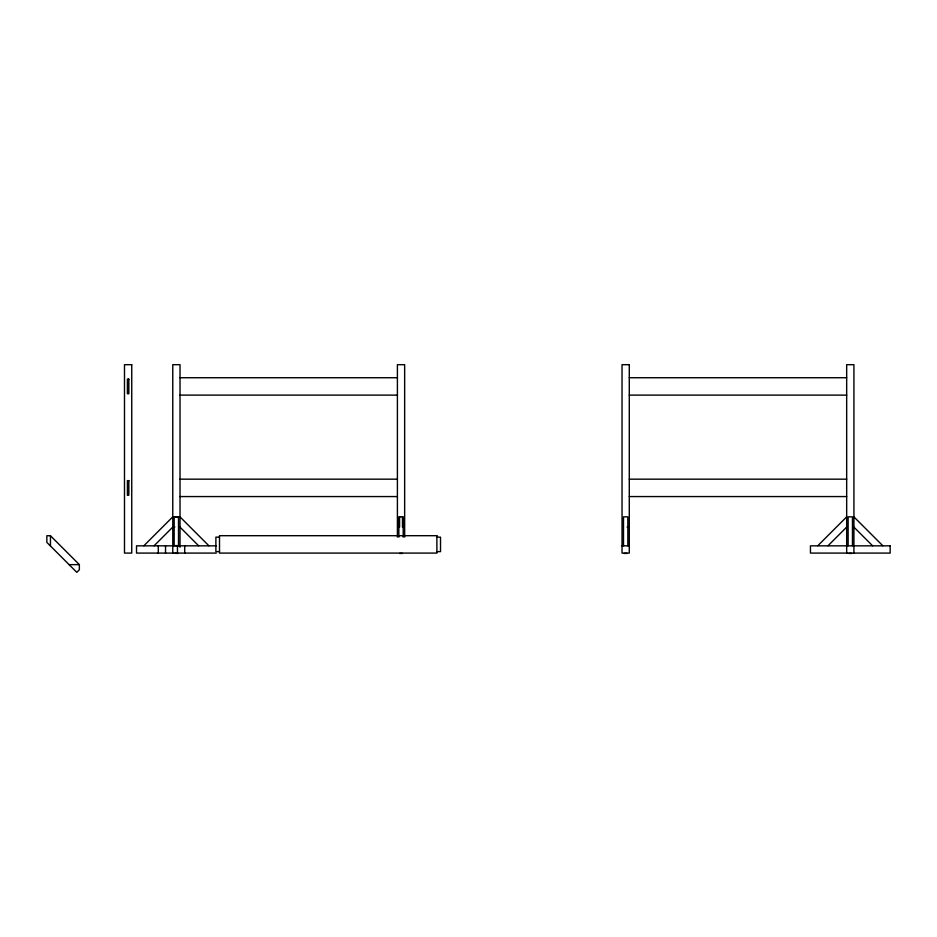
<?xml version="1.0" encoding="UTF-8"?>
<svg xmlns="http://www.w3.org/2000/svg" width="937" height="937" viewBox="0 0 937 937"><rect width="100%" height="100%" fill="white"/><g stroke="black" fill="none" stroke-linecap="round" stroke-linejoin="round"><path stroke-width="1.41" d="M143.876 545.756L172.771 516.849M154.113 545.756L172.771 527.098M817.778 545.756L846.673 516.849M828.027 545.756L846.673 527.098M180.021 377.728L397.405 377.728M629.289 377.728L846.673 377.728M180.021 395.121L397.405 395.121M629.289 395.121L846.673 395.121M180.021 479.17L397.405 479.17M629.289 479.17L846.673 479.17M180.021 496.563L397.405 496.563M629.289 496.563L846.673 496.563M174.938 516.849L177.843 516.849M174.165 526.969L174.879 526.969M398.857 527.098L399.572 527.098L399.572 516.849M403.203 527.098L402.477 527.098L402.477 516.849M627.111 527.098L627.837 527.098M50.457 535.73L46.85 535.73L46.85 542.382L76.787 572.32L79.352 569.755L79.352 564.636L50.457 535.73L50.457 545.978M219.504 537.147L215.885 537.147L215.885 551.635L219.504 551.635M436.888 537.147L440.519 537.147L440.519 551.635L436.888 551.635M216.248 545.838L136.533 545.838L136.533 553.088L216.248 553.088M622.039 545.838L629.289 545.838M174.879 553.298L177.843 553.439M399.572 553.439L402.477 553.439M624.218 553.439L627.111 553.439M848.852 553.439L851.745 553.439M69.104 564.636L79.352 564.636M853.876 516.849L882.818 545.756M853.876 527.098L872.57 545.756M179.974 516.849L208.869 545.756M179.974 527.098L198.621 545.756M853.923 553.088L853.923 364.68L846.673 364.68L846.673 553.088M852.471 545.756L852.471 516.849L848.126 516.849L848.126 545.756M627.837 545.756L627.837 516.849L623.492 516.849L623.492 545.756M404.655 537.018L404.655 364.68L397.405 364.68L397.405 537.018M403.203 537.147L403.203 516.849L398.857 516.849L398.857 537.147M184.706 545.838L184.706 553.088M180.021 547.243L180.021 364.68L172.771 364.68L172.771 553.088M177.456 545.838L177.456 553.088M165.533 545.838L165.533 553.088M158.283 545.838L158.283 553.088M128.123 379.18L128.123 393.669M128.123 480.622L128.123 495.111M131.742 364.68L124.492 364.68L124.492 553.088L131.742 553.088L131.742 364.68M629.289 364.68L622.039 364.68L622.039 553.088L629.289 553.088L629.289 364.68M128.849 379.18L127.397 379.18L127.397 393.669L128.849 393.669L128.849 379.18M128.849 480.622L127.397 480.622L127.397 495.111L128.849 495.111L128.849 480.622M178.51 516.72L174.165 516.72L174.165 545.615L178.51 545.615L178.51 516.72M436.888 535.695L219.504 535.695L219.504 553.088L436.888 553.088L436.888 535.695M890.15 545.838L810.446 545.838L810.446 553.088L890.15 553.088L890.15 545.838"/></g></svg>
